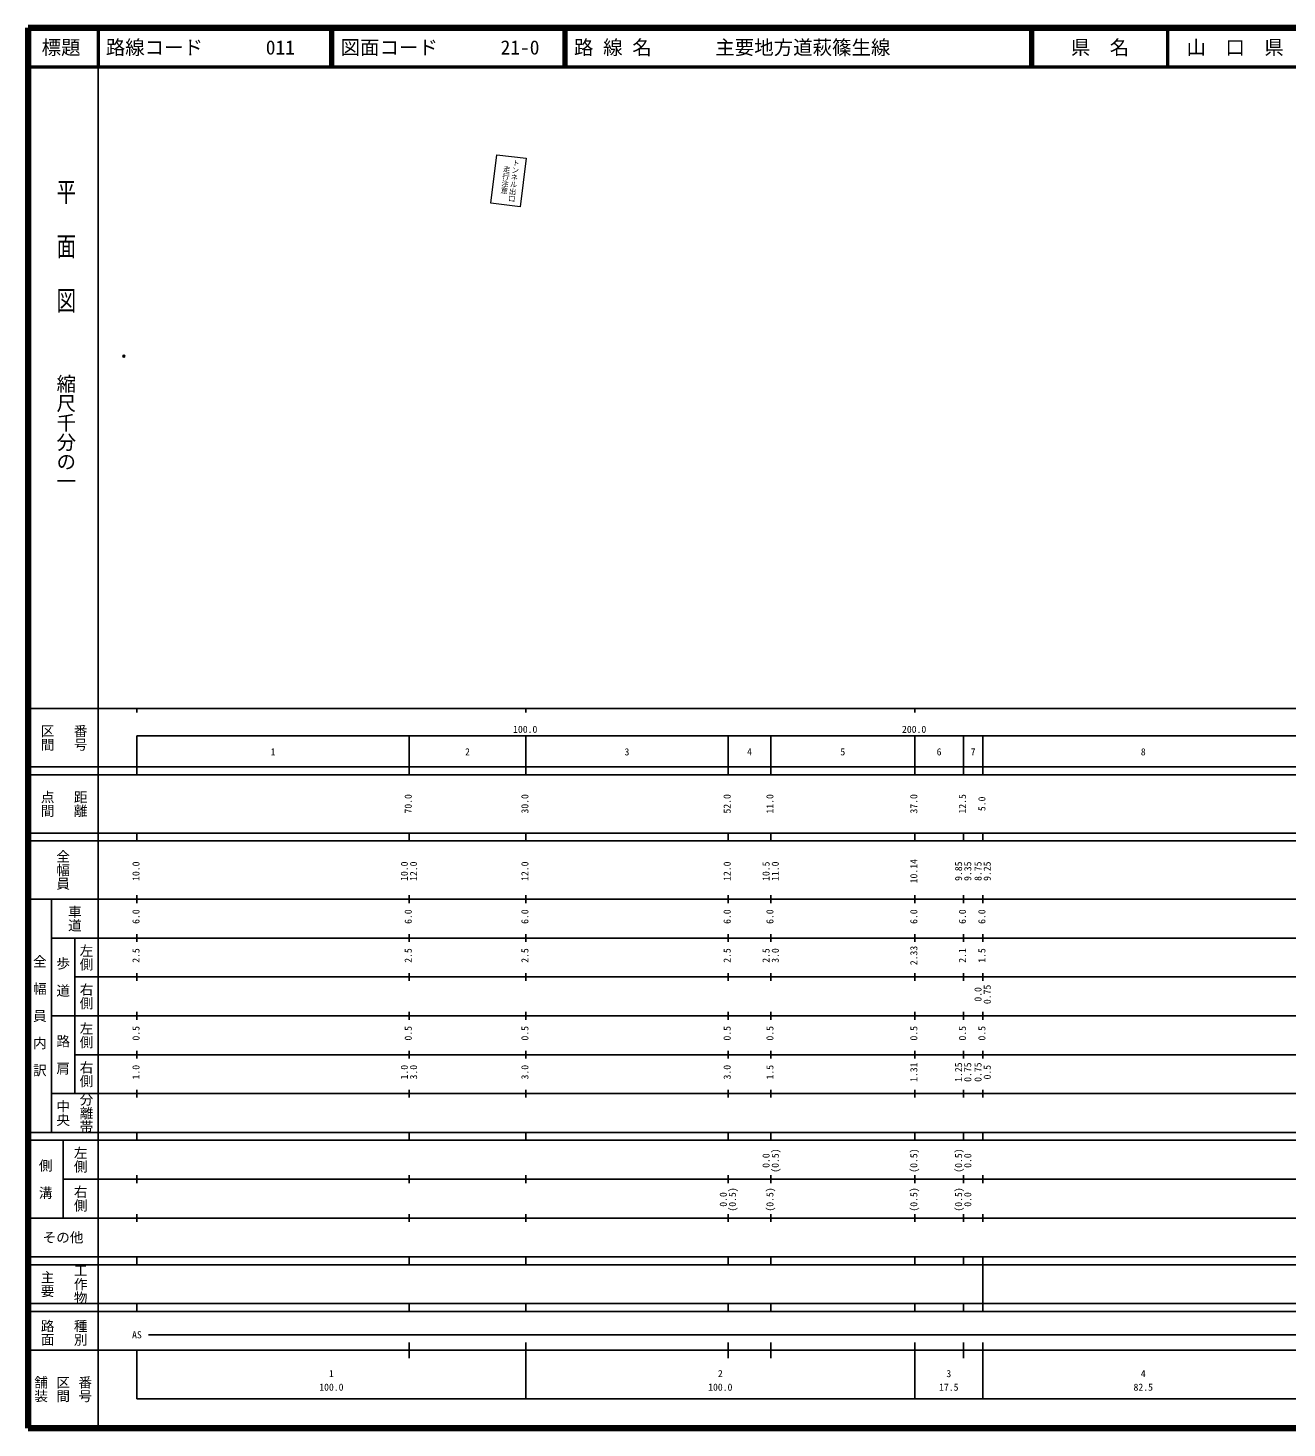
# Model space of a CAD drawing. Units: millimetres on the paper. Extents: x 40 to 680, y 20 to 380.
# Drawn here: x 40 to 363.7, y 20 to 380 of the extents above; entities that cross this region are included whole.
import ezdxf
from ezdxf.enums import TextEntityAlignment as Align

# ---------------------------------------------------------------- set-up
doc = ezdxf.new("R2010")
doc.units = ezdxf.units.MM
doc.header["$PDMODE"] = 32
doc.header["$PDSIZE"] = 0.5
doc.layers.add('M-OTRS', color=6, linetype='Continuous')
doc.layers.add('M-TTL-TXT', color=7, linetype='Continuous')
for name, color, linetype, lineweight in [('M-STR-STRC', 7, 'Continuous', 13), ('M-TTL', 2, 'Continuous', 140), ('M-TTL-BAND', 7, 'Continuous', 25), ('M-TTL-LINE', 7, 'Continuous', 50)]:
    doc.layers.add(name, color=color, linetype=linetype, lineweight=lineweight)
doc.styles.add('@ＭＳ ゴシック', font='')
doc.styles.add('@ＭＳ 明朝', font='')
doc.styles.add('ＭＳ ゴシック', font='')
doc.styles.get('@ＭＳ ゴシック').set_extended_font_data('@MS Gothic')
doc.styles.get('@ＭＳ 明朝').set_extended_font_data('@MS Mincho')
doc.styles.get('ＭＳ ゴシック').set_extended_font_data('MS Gothic')

msp = doc.modelspace()

# ---------------------------------------------------------------- linework, layer by layer
at = {"layer": 'M-OTRS'}
msp.add_point((64.662, 295.582), dxfattribs=at)
at = {"layer": 'M-STR-STRC'}
for p, q in [((159.012, 334.945), (160.504, 347.419)), ((160.504, 347.419), (168.063, 346.515)), ((168.063, 346.515), (166.571, 334.041)), ((166.571, 334.041), (159.012, 334.945))]:
    msp.add_line(p, q, dxfattribs=at)
at = {"layer": 'M-TTL'}
for p, q in [((40, 380), (40, 20)), ((680, 380), (40, 380)), ((40, 20), (680, 20))]:
    msp.add_line(p, q, dxfattribs=at)
at = {"layer": 'M-TTL-BAND'}
for p, q in [((58, 370), (58, 20)), ((40, 205), (579, 205)), ((68, 205), (68, 204)), ((168, 205), (168, 204)), ((268, 205), (268, 204)), ((68, 198), (579, 198)), ((68, 198), (68, 188)), ((138, 188), (138, 198)), ((168, 188), (168, 198)), ((220, 188), (220, 198)), ((231, 188), (231, 198)), ((268, 188), (268, 198)), ((280.5, 188), (280.5, 198)), ((285.5, 188), (285.5, 198)), ((40, 190), (579, 190)), ((40, 188), (579, 188)), ((40, 173), (579, 173)), ((68, 171), (68, 173)), ((138, 171), (138, 173)), ((168, 171), (168, 173)), ((220, 171), (220, 173)), ((231, 171), (231, 173)), ((268, 171), (268, 173)), ((280.5, 171), (280.5, 173)), ((285.5, 171), (285.5, 173)), ((40, 171), (579, 171)), ((40, 156), (579, 156)), ((46, 96), (46, 156)), ((68, 155), (68, 157)), ((138, 155), (138, 157)), ((168, 155), (168, 157)), ((220, 155), (220, 157)), ((231, 155), (231, 157)), ((268, 155), (268, 157)), ((280.5, 155), (280.5, 157)), ((285.5, 155), (285.5, 157)), ((46, 146), (579, 146)), ((52, 146), (52, 106)), ((68, 145), (68, 147)), ((138, 145), (138, 147)), ((168, 145), (168, 147)), ((220, 145), (220, 147)), ((231, 145), (231, 147)), ((268, 145), (268, 147)), ((280.5, 145), (280.5, 147)), ((285.5, 145), (285.5, 147)), ((68, 135), (68, 137)), ((138, 135), (138, 137)), ((168, 135), (168, 137)), ((220, 135), (220, 137)), ((231, 135), (231, 137)), ((268, 135), (268, 137)), ((280.5, 135), (280.5, 137)), ((285.5, 135), (285.5, 137)), ((52, 136), (579, 136)), ((46, 126), (579, 126)), ((68, 125), (68, 127)), ((138, 125), (138, 127)), ((168, 125), (168, 127)), ((220, 125), (220, 127)), ((231, 125), (231, 127)), ((268, 125), (268, 127)), ((280.5, 125), (280.5, 127)), ((285.5, 125), (285.5, 127)), ((52, 116), (579, 116)), ((68, 115), (68, 117)), ((138, 115), (138, 117)), ((168, 115), (168, 117)), ((220, 115), (220, 117)), ((231, 115), (231, 117)), ((268, 115), (268, 117)), ((280.5, 115), (280.5, 117)), ((285.5, 115), (285.5, 117)), ((46, 106), (579, 106)), ((68, 105), (68, 107)), ((138, 105), (138, 107)), ((168, 105), (168, 107)), ((220, 105), (220, 107)), ((231, 105), (231, 107)), ((268, 105), (268, 107)), ((280.5, 105), (280.5, 107)), ((285.5, 105), (285.5, 107)), ((40, 96), (579, 96)), ((40, 94), (579, 94)), ((49, 94), (49, 74)), ((68, 94), (68, 96)), ((138, 94), (138, 96)), ((168, 94), (168, 96)), ((220, 94), (220, 96)), ((231, 94), (231, 96)), ((268, 94), (268, 96)), ((280.5, 94), (280.5, 96)), ((285.5, 94), (285.5, 96)), ((49, 84), (579, 84)), ((68, 83), (68, 85)), ((138, 83), (138, 85)), ((168, 83), (168, 85)), ((220, 83), (220, 85)), ((231, 83), (231, 85)), ((268, 83), (268, 85)), ((280.5, 83), (280.5, 85)), ((285.5, 83), (285.5, 85)), ((40, 74), (579, 74)), ((68, 73), (68, 75)), ((138, 73), (138, 75)), ((168, 73), (168, 75)), ((220, 73), (220, 75)), ((231, 73), (231, 75)), ((268, 73), (268, 75)), ((280.5, 73), (280.5, 75)), ((285.5, 73), (285.5, 75)), ((40, 64), (579, 64)), ((40, 62), (579, 62)), ((68, 62), (68, 64)), ((138, 62), (138, 64)), ((168, 62), (168, 64)), ((220, 62), (220, 64)), ((231, 62), (231, 64)), ((268, 62), (268, 64)), ((280.5, 62), (280.5, 64)), ((285.5, 62), (285.5, 64)), ((285.5, 52), (285.5, 62)), ((40, 52), (579, 52)), ((68, 50), (68, 52)), ((138, 50), (138, 52)), ((168, 50), (168, 52)), ((220, 50), (220, 52)), ((231, 50), (231, 52)), ((268, 50), (268, 52)), ((280.5, 50), (280.5, 52)), ((285.5, 50), (285.5, 52)), ((40, 50), (579, 50)), ((71, 44), (565, 44)), ((40, 40), (579, 40)), ((68, 40), (68, 27.5)), ((138, 38), (138, 42)), ((168, 27.5), (168, 42)), ((220, 38), (220, 42)), ((231, 38), (231, 42)), ((268, 27.5), (268, 42)), ((280.5, 38), (280.5, 42)), ((285.5, 27.5), (285.5, 42)), ((68, 27.5), (579, 27.5))]:
    msp.add_line(p, q, dxfattribs=at)
at = {"layer": 'M-TTL-LINE'}
for p, q in [((58, 380), (58, 370)), ((117.75, 380), (117.75, 370)), ((118.25, 380), (118.25, 370)), ((177.75, 380), (177.75, 370)), ((178.25, 380), (178.25, 370)), ((297.75, 380), (297.75, 370)), ((298.25, 380), (298.25, 370)), ((333, 380), (333, 370)), ((40, 370), (680, 370))]:
    msp.add_line(p, q, dxfattribs=at)

# ---------------------------------------------------------------- texts
at = {"layer": 'M-STR-STRC', "style": '@ＭＳ 明朝'}
for s, p in [('トンネル出口', (164.525, 346.339)), ('走行注意', (162.126, 344.739))]:
    msp.add_text(s, height=1.32, rotation=263.179, dxfattribs=at).set_placement(p, align=Align.BOTTOM_LEFT)
at = {"layer": 'M-TTL-BAND', "style": '@ＭＳ ゴシック', "width": 1.4}
msp.add_text('平  面  図', height=3.666, rotation=270, dxfattribs=at).set_placement((49.777, 306.475), align=Align.MIDDLE_RIGHT)
at = {"layer": 'M-TTL-BAND', "style": '@ＭＳ ゴシック'}
msp.add_text('縮尺千分の一', height=3.666, rotation=270, dxfattribs=at).set_placement((49.777, 261.03), align=Align.MIDDLE_RIGHT)
for s, p in [('区間', (45, 197.5)), ('番号', (53.5, 197.5)), ('点間', (45, 180.5)), ('距離', (53.5, 180.5)), ('全幅員', (49, 163.5)), ('車道', (52, 151)), ('左側', (55, 141)), ('全\u3000幅\u3000員\u3000内\u3000訳', (43, 126)), ('歩\u3000道', (49, 136)), ('右側', (55, 131)), ('左側', (55, 121)), ('路\u3000肩', (49, 116)), ('右側', (55, 111)), ('分離帯', (55, 101)), ('中央', (49, 101)), ('左側', (53.5, 89)), ('側\u3000溝', (44.5, 84)), ('右側', (53.5, 79)), ('工作物', (53.5, 57)), ('主要', (45, 57)), ('路面', (45, 44.5)), ('種別', (53.5, 44.5)), ('舗装', (43.333, 30)), ('区間', (49, 30)), ('番号', (54.667, 30))]:
    msp.add_text(s, height=2.566, rotation=270, dxfattribs=at).set_placement(p, align=Align.MIDDLE_CENTER)
at = {"layer": 'M-TTL-BAND', "style": 'ＭＳ ゴシック'}
for s, p in [('100.0', (167.844, 198.195)), ('200.0', (267.844, 198.195)), ('1', (103, 192.405)), ('2', (153, 192.405)), ('3', (194, 192.405)), ('4', (225.5, 192.405)), ('5', (249.5, 192.405)), ('6', (274.25, 192.405)), ('7', (283, 192.405)), ('8', (326.75, 192.405)), ('AS', (68, 42.5)), ('1', (118, 32.523)), ('2', (218, 32.523)), ('3', (276.75, 32.523)), ('4', (326.75, 32.523)), ('100.0', (118, 29.033)), ('100.0', (218, 29.033)), ('17.5', (276.75, 29.033)), ('82.5', (326.75, 29.033))]:
    msp.add_text(s, height=1.833, dxfattribs=at).set_placement(p, align=Align.BOTTOM_CENTER)
for s, p in [('70.0', (139.217, 180.5)), ('30.0', (169.217, 180.5)), ('52.0', (221.217, 180.5)), ('11.0', (232.217, 180.5)), ('37.0', (269.217, 180.5)), ('12.5', (281.717, 180.5)), ('5.0', (286.717, 180.5)), ('10.14', (269.217, 163.174)), ('10.0', (69.217, 163.174)), ('10.0', (138.217, 163.174)), ('12.0', (140.587, 163.174)), ('12.0', (169.217, 163.174)), ('12.0', (221.217, 163.174)), ('10.5', (231.217, 163.174)), ('11.0', (233.587, 163.174)), ('9.85', (280.717, 163.174)), ('9.35', (283.087, 163.174)), ('8.75', (285.717, 163.174)), ('9.25', (288.087, 163.174)), ('6.0', (69.217, 151.5)), ('6.0', (139.217, 151.5)), ('6.0', (169.217, 151.5)), ('6.0', (221.217, 151.5)), ('6.0', (232.217, 151.5)), ('6.0', (269.217, 151.5)), ('6.0', (281.717, 151.5)), ('6.0', (286.717, 151.5)), ('2.5', (69.217, 141.5)), ('2.5', (139.217, 141.5)), ('2.5', (169.217, 141.5)), ('2.5', (221.217, 141.5)), ('2.5', (231.217, 141.5)), ('3.0', (233.587, 141.5)), ('2.33', (269.217, 141.5)), ('2.1', (281.717, 141.5)), ('1.5', (286.717, 141.5)), ('0.0', (285.717, 131.5)), ('0.75', (288.087, 131.5)), ('0.5', (69.217, 121.5)), ('0.5', (139.217, 121.5)), ('0.5', (169.217, 121.5)), ('0.5', (221.217, 121.5)), ('0.5', (232.217, 121.5)), ('0.5', (269.217, 121.5)), ('0.5', (281.717, 121.5)), ('0.5', (286.717, 121.5)), ('1.0', (69.217, 111.5)), ('1.0', (138.217, 111.5)), ('3.0', (140.587, 111.5)), ('3.0', (169.217, 111.5)), ('3.0', (221.217, 111.5)), ('1.5', (232.217, 111.5)), ('1.31', (269.217, 111.5)), ('1.25', (280.717, 111.5)), ('0.75', (283.087, 111.5)), ('0.75', (285.717, 111.5)), ('0.5', (288.087, 111.5)), ('0.0', (231.217, 88.764)), ('(0.5)', (233.587, 88.764)), ('(0.5)', (269.217, 88.764)), ('(0.5)', (280.717, 88.764)), ('0.0', (283.087, 88.764)), ('0.0', (220.217, 78.764)), ('(0.5)', (222.587, 78.764)), ('(0.5)', (232.217, 78.764)), ('(0.5)', (269.217, 78.764)), ('(0.5)', (280.717, 78.764)), ('0.0', (283.087, 78.764))]:
    msp.add_text(s, height=1.833, rotation=90, dxfattribs=at).set_placement(p, align=Align.BOTTOM_CENTER)
msp.add_text('その他', height=2.566, dxfattribs=at).set_placement((49, 69), align=Align.MIDDLE_CENTER)
at = {"layer": 'M-TTL-TXT', "style": 'ＭＳ ゴシック'}
for s, p in [('標題', (48.5, 375)), ('県\u3000名', (315.625, 375)), ('山\u3000口\u3000県', (350.375, 375))]:
    msp.add_text(s, height=3.666, dxfattribs=at).set_placement(p, align=Align.MIDDLE_CENTER)
for s, p in [('路線コード', (60, 375)), ('011', (101.142, 375)), ('図面コード', (120.38, 375)), ('21-0', (161.521, 375)), ('路 線 名', (180.38, 375)), ('主要地方道萩篠生線', (216.734, 375))]:
    msp.add_text(s, height=3.666, dxfattribs=at).set_placement(p, align=Align.MIDDLE_LEFT)

doc.saveas('drawing.dxf')
